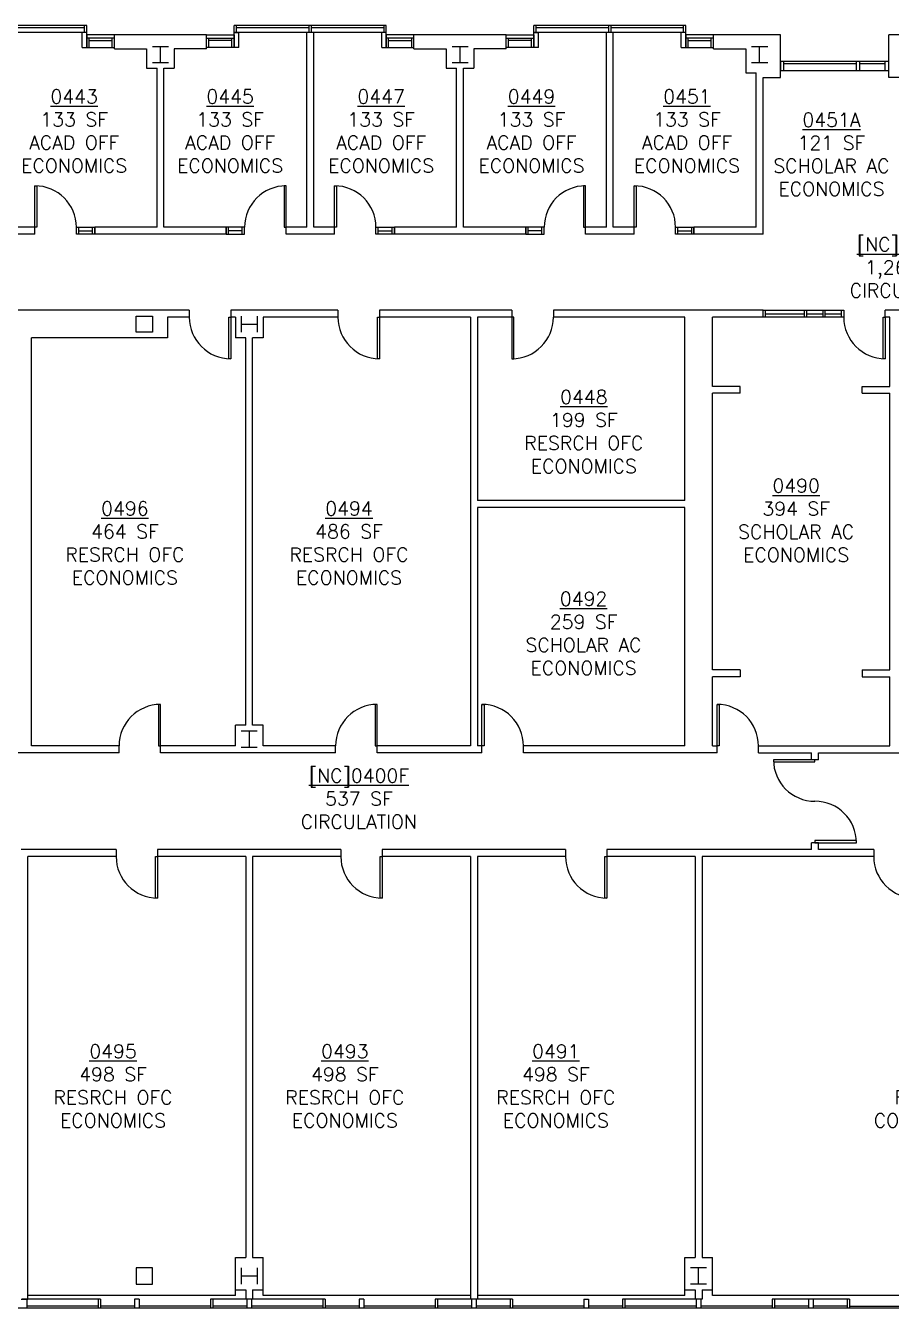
# Model space of a CAD drawing. Header units: inches. Extents: x 718 to 6834, y 507 to 5094.
# Drawn here: x 3840 to 4591, y 2328 to 3441 of the extents above; entities that cross this region are included whole.
import ezdxf

# ---------------------------------------------------------------- set-up
doc = ezdxf.new("R2010")
doc.units = ezdxf.units.IN
doc.header["$LTSCALE"] = 48
doc.header["$MEASUREMENT"] = 0
for name, color, linetype in [('A-AREA-IDEN-UCSC', 7, 'Continuous'), ('a-cols', 1, 'Continuous'), ('a-door', 3, 'Continuous'), ('a-glaz', 5, 'Continuous'), ('a-wall', 7, 'Continuous')]:
    doc.layers.add(name, color=color, linetype=linetype)
doc.styles.get("Standard").update_dxf_attribs({"font": 'romans.shx'})

msp = doc.modelspace()

# ---------------------------------------------------------------- linework, layer by layer
at = {"layer": 'a-cols'}
for p, q in [((3949.8, 3422.7), (3963.8, 3422.7)), ((3956.8, 3408.7), (3956.8, 3422.7)), ((4209.8, 3422.7), (4223.8, 3422.7)), ((4216.8, 3408.7), (4216.8, 3422.7)), ((4469.8, 3422.7), (4483.8, 3422.7)), ((4476.8, 3408.7), (4476.8, 3422.7)), ((3949.8, 3408.7), (3963.8, 3408.7)), ((4209.8, 3408.7), (4223.8, 3408.7)), ((4469.8, 3408.7), (4483.8, 3408.7)), ((3935.8, 3188.7), (3949.8, 3188.7)), ((3935.8, 3174.7), (3935.8, 3188.7)), ((3949.8, 3188.7), (3949.8, 3174.7)), ((4026.8, 3188.7), (4026.8, 3174.7)), ((4040.8, 3188.7), (4040.8, 3174.7)), ((3949.8, 3174.7), (3935.8, 3174.7)), ((4026.8, 3181.7), (4040.8, 3181.7)), ((4026.8, 2828.7), (4040.8, 2828.7)), ((4033.8, 2828.7), (4033.8, 2814.7)), ((4026.8, 2814.7), (4040.8, 2814.7)), ((3949.8, 2362.7), (3935.8, 2362.7)), ((3935.8, 2362.7), (3935.8, 2348.7)), ((3949.8, 2348.7), (3949.8, 2362.7)), ((4026.8, 2362.7), (4026.8, 2348.7)), ((4040.8, 2362.7), (4040.8, 2348.7)), ((4430.8, 2362.7), (4416.8, 2362.7)), ((4423.8, 2348.7), (4423.8, 2362.7)), ((3935.8, 2348.7), (3949.8, 2348.7)), ((4040.8, 2355.7), (4026.8, 2355.7)), ((4430.8, 2348.7), (4416.8, 2348.7))]:
    msp.add_line(p, q, dxfattribs=at)
at = {"layer": 'a-door'}
for p, q in [((3847.8, 3265.7), (3847.8, 3301.7)), ((3847.8, 3301.7), (3849.6, 3301.7)), ((3849.6, 3301.7), (3849.6, 3265.7)), ((4065.8, 3301.7), (4064, 3301.7)), ((4064, 3301.7), (4064, 3265.7)), ((4065.8, 3265.7), (4065.8, 3301.7)), ((4107.8, 3265.7), (4107.8, 3301.7)), ((4107.8, 3301.7), (4109.6, 3301.7)), ((4109.6, 3301.7), (4109.6, 3265.7)), ((4325.8, 3301.7), (4324, 3301.7)), ((4324, 3301.7), (4324, 3265.7)), ((4325.8, 3265.7), (4325.8, 3301.7)), ((4367.8, 3265.7), (4367.8, 3301.7)), ((4367.8, 3301.7), (4369.6, 3301.7)), ((4369.6, 3301.7), (4369.6, 3265.7)), ((3849.6, 3265.7), (3847.8, 3265.7)), ((4064, 3265.7), (4065.8, 3265.7)), ((4109.6, 3265.7), (4107.8, 3265.7)), ((4324, 3265.7), (4325.8, 3265.7)), ((4369.6, 3265.7), (4367.8, 3265.7)), ((4016, 3151.7), (4016, 3187.7)), ((4016, 3187.7), (4017.8, 3187.7)), ((4017.8, 3187.7), (4017.8, 3151.7)), ((4145, 3151.7), (4145, 3187.7)), ((4145, 3187.7), (4146.8, 3187.7)), ((4146.8, 3187.7), (4146.8, 3151.7)), ((4261.8, 3187.7), (4261.8, 3151.7)), ((4263.6, 3187.7), (4261.8, 3187.7)), ((4263.6, 3151.7), (4263.6, 3187.7)), ((4584, 3151.7), (4584, 3187.7)), ((4584, 3187.7), (4585.8, 3187.7)), ((4585.8, 3187.7), (4585.8, 3151.7)), ((4017.8, 3151.7), (4016, 3151.7)), ((4146.8, 3151.7), (4145, 3151.7)), ((4261.8, 3151.7), (4263.6, 3151.7)), ((4585.8, 3151.7), (4584, 3151.7)), ((3956.8, 2851.7), (3955, 2851.7)), ((3955, 2851.7), (3955, 2815.7)), ((3956.8, 2815.7), (3956.8, 2851.7)), ((4144.8, 2851.7), (4143, 2851.7)), ((4143, 2851.7), (4143, 2815.7)), ((4144.8, 2815.7), (4144.8, 2851.7)), ((4235.8, 2815.7), (4235.8, 2851.7)), ((4235.8, 2851.7), (4237.6, 2851.7)), ((4237.6, 2851.7), (4237.6, 2815.7)), ((4439.8, 2815.7), (4439.8, 2851.7)), ((4439.8, 2851.7), (4441.6, 2851.7)), ((4441.6, 2851.7), (4441.6, 2815.7)), ((3955, 2815.7), (3956.8, 2815.7)), ((4143, 2815.7), (4144.8, 2815.7)), ((4237.6, 2815.7), (4235.8, 2815.7)), ((4441.6, 2815.7), (4439.8, 2815.7)), ((4524.8, 2803.7), (4488.8, 2803.7)), ((4488.8, 2803.7), (4488.8, 2801.9)), ((4488.8, 2801.9), (4524.8, 2801.9)), ((4524.8, 2801.9), (4524.8, 2803.7)), ((4560.8, 2733.5), (4524.8, 2733.5)), ((4524.8, 2733.5), (4524.8, 2731.7)), ((4524.8, 2731.7), (4560.8, 2731.7)), ((4560.8, 2731.7), (4560.8, 2733.5)), ((3952.5, 2683.7), (3952.5, 2719.7)), ((3952.5, 2719.7), (3954.3, 2719.7)), ((3954.3, 2719.7), (3954.3, 2683.7)), ((4147.5, 2683.7), (4147.5, 2719.7)), ((4147.5, 2719.7), (4149.3, 2719.7)), ((4149.3, 2719.7), (4149.3, 2683.7)), ((4342.5, 2683.7), (4342.5, 2719.7)), ((4342.5, 2719.7), (4344.3, 2719.7)), ((4344.3, 2719.7), (4344.3, 2683.7)), ((3954.3, 2683.7), (3952.5, 2683.7)), ((4149.3, 2683.7), (4147.5, 2683.7)), ((4344.3, 2683.7), (4342.5, 2683.7))]:
    msp.add_line(p, q, dxfattribs=at)
for centre, start, end in [((3847.8, 3265.7), 0, 90), ((4065.8, 3265.7), 90, 180), ((4107.8, 3265.7), 0, 90), ((4325.8, 3265.7), 90, 180), ((4367.8, 3265.7), 0, 90), ((4017.8, 3187.7), 180, 270), ((4146.8, 3187.7), 180, 270), ((4261.8, 3187.7), 270, 0), ((4585.8, 3187.7), 180, 270), ((3956.8, 2815.7), 90, 180), ((4144.8, 2815.7), 90, 180), ((4235.8, 2815.7), 0, 90), ((4439.8, 2815.7), 0, 90), ((4524.8, 2803.7), 180, 270), ((4524.8, 2731.7), 0, 90), ((3954.3, 2719.7), 180, 270), ((4149.3, 2719.7), 180, 270), ((4344.3, 2719.7), 180, 270), ((4611.8, 2719.7), 180, 270)]:
    msp.add_arc(centre, 36, start, end, dxfattribs=at)
at = {"layer": 'a-glaz'}
for p, q in [((3892.8, 3440.7), (3760.8, 3440.7)), ((3890.8, 3434.7), (3890.8, 3440.7)), ((3892.8, 3434.7), (3892.8, 3440.7)), ((4152.8, 3440.7), (4020.8, 3440.7)), ((4020.8, 3434.7), (4020.8, 3440.7)), ((4022.8, 3434.7), (4022.8, 3440.7)), ((4085.8, 3434.7), (4085.8, 3440.7)), ((4087.8, 3434.7), (4087.8, 3440.7)), ((4150.8, 3434.7), (4150.8, 3440.7)), ((4152.8, 3434.7), (4152.8, 3440.7)), ((4412.8, 3440.7), (4280.8, 3440.7)), ((4280.8, 3434.7), (4280.8, 3440.7)), ((4282.8, 3434.7), (4282.8, 3440.7)), ((4345.8, 3434.7), (4345.8, 3440.7)), ((4347.8, 3434.7), (4347.8, 3440.7)), ((4410.8, 3434.7), (4410.8, 3440.7)), ((4412.8, 3434.7), (4412.8, 3440.7)), ((3892.8, 3434.7), (3760.8, 3434.7)), ((3890.8, 3438.7), (3827.8, 3438.7)), ((3916.8, 3432.7), (3892.8, 3432.7)), ((3892.8, 3432.7), (3892.8, 3421.7)), ((3916.8, 3429.7), (3892.8, 3429.7)), ((3894.8, 3421.7), (3894.8, 3429.7)), ((3914.8, 3421.7), (3914.8, 3429.7)), ((3916.8, 3421.7), (3916.8, 3432.7)), ((3996.8, 3432.7), (4020.8, 3432.7)), ((3996.8, 3421.7), (3996.8, 3432.7)), ((3996.8, 3429.7), (4020.8, 3429.7)), ((3998.8, 3421.7), (3998.8, 3429.7)), ((4018.8, 3421.7), (4018.8, 3429.7)), ((4152.8, 3434.7), (4020.8, 3434.7)), ((4020.8, 3432.7), (4020.8, 3421.7)), ((4085.8, 3438.7), (4022.8, 3438.7)), ((4150.8, 3438.7), (4087.8, 3438.7)), ((4176.8, 3432.7), (4152.8, 3432.7)), ((4152.8, 3432.7), (4152.8, 3421.7)), ((4176.8, 3429.7), (4152.8, 3429.7)), ((4154.8, 3421.7), (4154.8, 3429.7)), ((4174.8, 3421.7), (4174.8, 3429.7)), ((4176.8, 3421.7), (4176.8, 3432.7)), ((4256.8, 3432.7), (4280.8, 3432.7)), ((4256.8, 3421.7), (4256.8, 3432.7)), ((4256.8, 3429.7), (4280.8, 3429.7)), ((4258.8, 3421.7), (4258.8, 3429.7)), ((4278.8, 3421.7), (4278.8, 3429.7)), ((4412.8, 3434.7), (4280.8, 3434.7)), ((4280.8, 3432.7), (4280.8, 3421.7)), ((4345.8, 3438.7), (4282.8, 3438.7)), ((4410.8, 3438.7), (4347.8, 3438.7)), ((4436.8, 3432.7), (4412.8, 3432.7)), ((4412.8, 3432.7), (4412.8, 3421.7)), ((4436.8, 3429.7), (4412.8, 3429.7)), ((4414.8, 3421.7), (4414.8, 3429.7)), ((4434.8, 3421.7), (4434.8, 3429.7)), ((4436.8, 3421.7), (4436.8, 3432.7)), ((3892.8, 3421.7), (3916.8, 3421.7)), ((3894.8, 3427.7), (3914.8, 3427.7)), ((4020.8, 3421.7), (3996.8, 3421.7)), ((4018.8, 3427.7), (3998.8, 3427.7)), ((4152.8, 3421.7), (4176.8, 3421.7)), ((4154.8, 3427.7), (4174.8, 3427.7)), ((4280.8, 3421.7), (4256.8, 3421.7)), ((4278.8, 3427.7), (4258.8, 3427.7)), ((4412.8, 3421.7), (4436.8, 3421.7)), ((4414.8, 3427.7), (4434.8, 3427.7)), ((4588.8, 3409.7), (4494.8, 3409.7)), ((4494.8, 3409.7), (4494.8, 3401.7)), ((4497.8, 3401.7), (4497.8, 3409.7)), ((4497.8, 3407.7), (4560.8, 3407.7)), ((4560.8, 3401.7), (4560.8, 3409.7)), ((4563.8, 3401.7), (4563.8, 3409.7)), ((4563.8, 3407.7), (4585.8, 3407.7)), ((4585.8, 3401.7), (4585.8, 3409.7)), ((4588.8, 3401.7), (4588.8, 3409.7)), ((4494.8, 3401.7), (4588.8, 3401.7)), ((3883.8, 3265.7), (3899.8, 3265.7)), ((3883.8, 3259.7), (3883.8, 3265.7)), ((3885.8, 3259.7), (3885.8, 3265.7)), ((3885.8, 3262.7), (3897.8, 3262.7)), ((3897.8, 3259.7), (3897.8, 3265.7)), ((3899.8, 3265.7), (3899.8, 3259.7)), ((4029.8, 3265.7), (4013.8, 3265.7)), ((4013.8, 3265.7), (4013.8, 3259.7)), ((4015.8, 3259.7), (4015.8, 3265.7)), ((4027.8, 3262.7), (4015.8, 3262.7)), ((4027.8, 3259.7), (4027.8, 3265.7)), ((4029.8, 3259.7), (4029.8, 3265.7)), ((4143.8, 3265.7), (4159.8, 3265.7)), ((4143.8, 3259.7), (4143.8, 3265.7)), ((4145.8, 3259.7), (4145.8, 3265.7)), ((4145.8, 3262.7), (4157.8, 3262.7)), ((4157.8, 3259.7), (4157.8, 3265.7)), ((4159.8, 3265.7), (4159.8, 3259.7)), ((4289.8, 3265.7), (4273.8, 3265.7)), ((4273.8, 3265.7), (4273.8, 3259.7)), ((4275.8, 3259.7), (4275.8, 3265.7)), ((4287.8, 3262.7), (4275.8, 3262.7)), ((4287.8, 3259.7), (4287.8, 3265.7)), ((4289.8, 3259.7), (4289.8, 3265.7)), ((4403.8, 3265.7), (4419.8, 3265.7)), ((4403.8, 3259.7), (4403.8, 3265.7)), ((4405.8, 3259.7), (4405.8, 3265.7)), ((4405.8, 3262.7), (4417.8, 3262.7)), ((4417.8, 3259.7), (4417.8, 3265.7)), ((4419.8, 3265.7), (4419.8, 3259.7)), ((3899.8, 3259.7), (3883.8, 3259.7)), ((4013.8, 3259.7), (4029.8, 3259.7)), ((4159.8, 3259.7), (4143.8, 3259.7)), ((4273.8, 3259.7), (4289.8, 3259.7)), ((4419.8, 3259.7), (4403.8, 3259.7)), ((4479.8, 3193.7), (4549.8, 3193.7)), ((4479.8, 3187.7), (4479.8, 3193.7)), ((4549.8, 3187.7), (4479.8, 3187.7)), ((4481.8, 3187.7), (4481.8, 3193.7)), ((4481.8, 3190.7), (4515.8, 3190.7)), ((4515.8, 3187.7), (4515.8, 3193.7)), ((4517.8, 3187.7), (4517.8, 3193.7)), ((4517.8, 3190.7), (4531.8, 3190.7)), ((4531.8, 3187.7), (4531.8, 3193.7)), ((4533.8, 3187.7), (4533.8, 3193.7)), ((4533.8, 3190.7), (4547.8, 3190.7)), ((4547.8, 3187.7), (4547.8, 3193.7)), ((4549.8, 3193.7), (4549.8, 3187.7)), ((6011.8, 2327.7), (3608.6, 2327.7)), ((3904.8, 2335.7), (3836.8, 2335.7)), ((3840.8, 2335.7), (3840.8, 2327.7)), ((3902.8, 2329.7), (3840.8, 2329.7)), ((3902.8, 2335.7), (3902.8, 2327.7)), ((3904.8, 2335.7), (3904.8, 2327.7)), ((3934.3, 2329.7), (3904.8, 2329.7)), ((3934.3, 2335.7), (3934.3, 2327.7)), ((3938.3, 2335.7), (3934.3, 2335.7)), ((3938.3, 2335.7), (3938.3, 2327.7)), ((4000.3, 2329.7), (3938.3, 2329.7)), ((4000.3, 2335.7), (4000.3, 2327.7)), ((4099.8, 2335.7), (4000.3, 2335.7)), ((4002.3, 2335.7), (4002.3, 2327.7)), ((4031.8, 2329.7), (4002.3, 2329.7)), ((4031.8, 2335.7), (4031.8, 2327.7)), ((4035.8, 2335.7), (4035.8, 2327.7)), ((4097.8, 2329.7), (4035.8, 2329.7)), ((4097.8, 2335.7), (4097.8, 2327.7)), ((4099.8, 2335.7), (4099.8, 2327.7)), ((4129.3, 2329.7), (4099.8, 2329.7)), ((4129.3, 2335.7), (4129.3, 2327.7)), ((4133.3, 2335.7), (4129.3, 2335.7)), ((4133.3, 2335.7), (4133.3, 2327.7)), ((4195.3, 2329.7), (4133.3, 2329.7)), ((4195.3, 2335.7), (4195.3, 2327.7)), ((4262.3, 2335.7), (4195.3, 2335.7)), ((4197.3, 2335.7), (4197.3, 2327.7)), ((4226.8, 2329.7), (4197.3, 2329.7)), ((4226.8, 2335.7), (4226.8, 2327.7)), ((4230.8, 2335.7), (4230.8, 2327.7)), ((4260.3, 2329.7), (4230.8, 2329.7)), ((4260.3, 2335.7), (4260.3, 2327.7)), ((4262.3, 2335.7), (4262.3, 2327.7)), ((4324.3, 2329.7), (4262.3, 2329.7)), ((4324.3, 2335.7), (4324.3, 2327.7)), ((4324.3, 2335.7), (4328.3, 2335.7)), ((4328.3, 2335.7), (4328.3, 2327.7)), ((4357.8, 2329.7), (4328.3, 2329.7)), ((4357.8, 2335.7), (4357.8, 2327.7)), ((4425.8, 2335.7), (4357.8, 2335.7)), ((4359.8, 2335.7), (4359.8, 2327.7)), ((4421.8, 2329.7), (4359.8, 2329.7)), ((4421.8, 2335.7), (4421.8, 2327.7)), ((4425.8, 2335.7), (4425.8, 2327.7)), ((4487.8, 2329.7), (4425.8, 2329.7)), ((4487.8, 2335.7), (4487.8, 2327.7)), ((4554.8, 2335.7), (4487.8, 2335.7)), ((4489.8, 2335.7), (4489.8, 2327.7)), ((4519.3, 2329.7), (4489.8, 2329.7)), ((4519.3, 2335.7), (4519.3, 2327.7)), ((4523.3, 2335.7), (4523.3, 2327.7)), ((4552.8, 2329.7), (4523.3, 2329.7)), ((4552.8, 2335.7), (4552.8, 2327.7)), ((4554.8, 2335.7), (4554.8, 2327.7)), ((4554.8, 2329.7), (4616.8, 2329.7))]:
    msp.add_line(p, q, dxfattribs=at)
at = {"layer": 'a-wall'}
for p, q in [((3888.8, 3421.7), (3888.8, 3434.7)), ((3892.8, 3434.7), (3888.8, 3434.7)), ((3892.8, 3421.7), (3892.8, 3434.7)), ((3916.8, 3420.7), (3916.8, 3432.7)), ((3996.8, 3432.7), (3916.8, 3432.7)), ((3996.8, 3420.7), (3996.8, 3432.7)), ((4020.8, 3421.7), (4020.8, 3434.7)), ((4020.8, 3434.7), (4024.8, 3434.7)), ((4024.8, 3421.7), (4024.8, 3434.7)), ((4083.8, 3265.7), (4083.8, 3434.7)), ((4089.8, 3434.7), (4083.8, 3434.7)), ((4089.8, 3265.7), (4089.8, 3434.7)), ((4148.8, 3421.7), (4148.8, 3434.7)), ((4152.8, 3434.7), (4148.8, 3434.7)), ((4152.8, 3421.7), (4152.8, 3434.7)), ((4176.8, 3420.7), (4176.8, 3432.7)), ((4256.8, 3432.7), (4176.8, 3432.7)), ((4256.8, 3420.7), (4256.8, 3432.7)), ((4280.8, 3421.7), (4280.8, 3434.7)), ((4280.8, 3434.7), (4284.8, 3434.7)), ((4284.8, 3421.7), (4284.8, 3434.7)), ((4343.8, 3265.7), (4343.8, 3434.7)), ((4349.8, 3434.7), (4343.8, 3434.7)), ((4349.8, 3265.7), (4349.8, 3434.7)), ((4408.8, 3421.7), (4408.8, 3434.7)), ((4412.8, 3434.7), (4408.8, 3434.7)), ((4412.8, 3421.7), (4412.8, 3434.7)), ((4436.8, 3420.7), (4436.8, 3432.7)), ((4494.8, 3432.7), (4436.8, 3432.7)), ((4494.8, 3395.7), (4494.8, 3432.7)), ((4646.8, 3432.7), (4588.8, 3432.7)), ((4588.8, 3395.7), (4588.8, 3432.7)), ((3888.8, 3421.7), (3892.8, 3421.7)), ((3916.8, 3420.7), (3944.8, 3420.7)), ((3944.8, 3420.7), (3944.8, 3403.7)), ((3968.8, 3420.7), (3968.8, 3403.7)), ((3996.8, 3420.7), (3968.8, 3420.7)), ((4024.8, 3421.7), (4020.8, 3421.7)), ((4148.8, 3421.7), (4152.8, 3421.7)), ((4176.8, 3420.7), (4204.8, 3420.7)), ((4204.8, 3420.7), (4204.8, 3403.7)), ((4228.8, 3420.7), (4228.8, 3403.7)), ((4256.8, 3420.7), (4228.8, 3420.7)), ((4284.8, 3421.7), (4280.8, 3421.7)), ((4408.8, 3421.7), (4412.8, 3421.7)), ((4436.8, 3420.7), (4464.8, 3420.7)), ((4464.8, 3420.7), (4464.8, 3399.7)), ((3944.8, 3403.7), (3953.8, 3403.7)), ((3953.8, 3265.7), (3953.8, 3403.7)), ((3959.8, 3265.7), (3959.8, 3403.7)), ((3959.8, 3403.7), (3968.8, 3403.7)), ((4204.8, 3403.7), (4213.8, 3403.7)), ((4213.8, 3265.7), (4213.8, 3403.7)), ((4219.8, 3265.7), (4219.8, 3403.7)), ((4219.8, 3403.7), (4228.8, 3403.7)), ((4464.8, 3399.7), (4473.8, 3399.7)), ((4473.8, 3265.7), (4473.8, 3399.7)), ((4479.8, 3259.7), (4479.8, 3395.7)), ((4479.8, 3395.7), (4494.8, 3395.7)), ((4603.8, 3395.7), (4588.8, 3395.7)), ((3847.8, 3265.7), (3829.8, 3265.7)), ((3847.8, 3259.7), (3847.8, 3265.7)), ((3899.8, 3259.7), (3899.8, 3265.7)), ((3953.8, 3265.7), (3899.8, 3265.7)), ((4013.8, 3265.7), (3959.8, 3265.7)), ((4013.8, 3259.7), (4013.8, 3265.7)), ((4065.8, 3259.7), (4065.8, 3265.7)), ((4083.8, 3265.7), (4065.8, 3265.7)), ((4107.8, 3265.7), (4089.8, 3265.7)), ((4107.8, 3259.7), (4107.8, 3265.7)), ((4159.8, 3259.7), (4159.8, 3265.7)), ((4213.8, 3265.7), (4159.8, 3265.7)), ((4273.8, 3265.7), (4219.8, 3265.7)), ((4273.8, 3259.7), (4273.8, 3265.7)), ((4325.8, 3259.7), (4325.8, 3265.7)), ((4343.8, 3265.7), (4325.8, 3265.7)), ((4367.8, 3265.7), (4349.8, 3265.7)), ((4367.8, 3259.7), (4367.8, 3265.7)), ((4419.8, 3259.7), (4419.8, 3265.7)), ((4473.8, 3265.7), (4419.8, 3265.7)), ((3847.8, 3259.7), (3805.8, 3259.7)), ((4013.8, 3259.7), (3899.8, 3259.7)), ((4107.8, 3259.7), (4065.8, 3259.7)), ((4273.8, 3259.7), (4159.8, 3259.7)), ((4367.8, 3259.7), (4325.8, 3259.7)), ((4479.8, 3259.7), (4419.8, 3259.7)), ((3981.8, 3193.7), (3695.8, 3193.7)), ((3962.8, 3187.7), (3962.8, 3169.7)), ((3981.8, 3187.7), (3962.8, 3187.7)), ((3981.8, 3193.7), (3981.8, 3187.7)), ((4017.8, 3193.7), (4017.8, 3187.7)), ((4110.8, 3193.7), (4017.8, 3193.7)), ((4021.8, 3187.7), (4017.8, 3187.7)), ((4021.8, 3187.7), (4021.8, 3169.7)), ((4045.8, 3187.7), (4045.8, 3169.7)), ((4110.8, 3187.7), (4045.8, 3187.7)), ((4110.8, 3193.7), (4110.8, 3187.7)), ((4146.8, 3193.7), (4146.8, 3187.7)), ((4261.8, 3193.7), (4146.8, 3193.7)), ((4225.8, 3187.7), (4146.8, 3187.7)), ((4225.8, 3187.7), (4225.8, 2815.7)), ((4231.8, 3187.8), (4231.8, 3028.7)), ((4261.8, 3187.7), (4231.8, 3187.7)), ((4261.8, 3193.7), (4261.8, 3187.7)), ((4479.8, 3193.7), (4297.8, 3193.7)), ((4297.8, 3193.7), (4297.8, 3187.7)), ((4411.8, 3187.7), (4297.8, 3187.7)), ((4411.8, 3028.7), (4411.8, 3187.7)), ((4479.8, 3187.7), (4435.8, 3187.7)), ((4435.8, 3127.7), (4435.8, 3187.7)), ((4479.8, 3187.7), (4479.8, 3193.7)), ((4585.8, 3187.7), (4585.8, 3193.7)), ((4705.8, 3193.7), (4585.8, 3193.7)), ((4589.8, 3187.7), (4585.8, 3187.7)), ((4589.8, 3127.7), (4589.8, 3187.7)), ((3962.8, 3169.7), (3844.8, 3169.7)), ((3844.8, 2815.7), (3844.8, 3169.7)), ((4030.8, 3169.7), (4021.8, 3169.7)), ((4030.8, 2833.7), (4030.8, 3169.7)), ((4036.8, 2833.7), (4036.8, 3169.7)), ((4045.8, 3169.7), (4036.8, 3169.7)), ((4459.8, 3127.7), (4435.8, 3127.7)), ((4459.8, 3121.7), (4459.8, 3127.7)), ((4565.8, 3127.7), (4589.8, 3127.7)), ((4565.8, 3121.7), (4565.8, 3127.7)), ((4459.8, 3121.7), (4435.8, 3121.7)), ((4435.8, 2881.7), (4435.8, 3121.7)), ((4565.8, 3121.7), (4589.8, 3121.7)), ((4589.8, 2881.7), (4589.8, 3121.7)), ((4411.8, 3028.7), (4231.8, 3028.7)), ((4411.8, 3022.7), (4231.8, 3022.7)), ((4231.8, 3022.7), (4231.8, 2815.7)), ((4411.8, 2815.7), (4411.8, 3022.7)), ((4459.8, 2881.7), (4435.8, 2881.7)), ((4435.8, 2815.7), (4435.8, 2875.7)), ((4459.8, 2875.7), (4435.8, 2875.7)), ((4459.8, 2881.7), (4459.8, 2875.7)), ((4565.8, 2881.7), (4589.8, 2881.7)), ((4565.8, 2881.7), (4565.8, 2875.7)), ((4565.8, 2875.7), (4589.8, 2875.7)), ((4589.8, 2815.7), (4589.8, 2875.7)), ((4021.8, 2815.7), (4021.8, 2833.7)), ((4030.8, 2833.7), (4021.8, 2833.7)), ((4045.8, 2833.7), (4036.8, 2833.7)), ((4045.8, 2815.7), (4045.8, 2833.7)), ((3920.8, 2809.7), (3762.8, 2809.7)), ((3920.8, 2815.7), (3844.8, 2815.7)), ((3920.8, 2809.7), (3920.8, 2815.7)), ((4021.8, 2815.7), (3956.8, 2815.7)), ((3956.8, 2809.7), (3956.8, 2815.7)), ((4108.8, 2809.7), (3956.8, 2809.7)), ((4108.8, 2815.7), (4045.8, 2815.7)), ((4108.8, 2809.7), (4108.8, 2815.7)), ((4225.8, 2815.7), (4144.8, 2815.7)), ((4144.8, 2809.7), (4144.8, 2815.7)), ((4235.8, 2809.7), (4144.8, 2809.7)), ((4235.8, 2815.7), (4231.8, 2815.7)), ((4235.8, 2809.7), (4235.8, 2815.7)), ((4411.8, 2815.7), (4271.8, 2815.7)), ((4271.8, 2809.7), (4271.8, 2815.7)), ((4439.8, 2809.7), (4271.8, 2809.7)), ((4435.8, 2815.7), (4439.8, 2815.7)), ((4439.8, 2809.7), (4439.8, 2815.7)), ((4475.8, 2809.7), (4475.8, 2815.7)), ((4475.8, 2815.7), (4589.8, 2815.7)), ((4475.8, 2809.7), (4521.8, 2809.7)), ((4521.8, 2803.7), (4521.8, 2809.7)), ((4527.8, 2809.7), (4705.8, 2809.7)), ((4527.8, 2803.7), (4527.8, 2809.7)), ((4527.8, 2803.7), (4521.8, 2803.7)), ((4521.8, 2725.7), (4521.8, 2731.7)), ((4527.8, 2731.7), (4521.8, 2731.7)), ((4527.8, 2725.7), (4527.8, 2731.7)), ((3918.3, 2725.7), (3835.8, 2725.7)), ((3841.8, 2335.7), (3841.8, 2719.7)), ((3918.3, 2719.7), (3841.8, 2719.7)), ((3918.3, 2725.7), (3918.3, 2719.7)), ((3954.3, 2725.7), (3954.3, 2719.7)), ((4113.3, 2725.7), (3954.3, 2725.7)), ((4030.8, 2719.7), (3954.3, 2719.7)), ((4030.8, 2719.7), (4030.8, 2371.7)), ((4036.8, 2719.7), (4036.8, 2371.7)), ((4113.3, 2719.7), (4036.8, 2719.7)), ((4113.3, 2725.7), (4113.3, 2719.7)), ((4308.3, 2725.7), (4149.3, 2725.7)), ((4149.3, 2725.7), (4149.3, 2719.7)), ((4225.8, 2719.7), (4149.3, 2719.7)), ((4225.8, 2719.7), (4225.8, 2335.7)), ((4231.8, 2719.7), (4231.8, 2335.7)), ((4308.3, 2719.7), (4231.8, 2719.7)), ((4308.3, 2725.7), (4308.3, 2719.7)), ((4344.3, 2725.7), (4344.3, 2719.7)), ((4521.8, 2725.7), (4344.3, 2725.7)), ((4420.8, 2719.7), (4344.3, 2719.7)), ((4420.8, 2719.7), (4420.8, 2371.7)), ((4426.8, 2719.7), (4426.8, 2371.7)), ((4575.8, 2719.7), (4426.8, 2719.7)), ((4575.8, 2725.7), (4527.8, 2725.7)), ((4575.8, 2725.7), (4575.8, 2719.7)), ((4021.8, 2338.7), (4021.8, 2371.7)), ((4021.8, 2371.7), (4030.8, 2371.7)), ((4036.8, 2371.7), (4045.8, 2371.7)), ((4045.8, 2338.7), (4045.8, 2371.7)), ((4411.8, 2338.7), (4411.8, 2371.7)), ((4411.8, 2371.7), (4420.8, 2371.7)), ((4426.8, 2371.7), (4435.8, 2371.7)), ((4435.8, 2338.7), (4435.8, 2371.7)), ((4021.8, 2338.7), (3841.8, 2338.7)), ((4021.8, 2343.7), (4030.8, 2343.7)), ((4030.8, 2343.7), (4030.8, 2335.7)), ((4036.8, 2343.7), (4045.8, 2343.7)), ((4036.8, 2343.7), (4036.8, 2335.7)), ((4225.8, 2338.7), (4045.8, 2338.7)), ((4411.8, 2338.7), (4231.8, 2338.7)), ((4411.8, 2343.7), (4420.8, 2343.7)), ((4420.8, 2343.7), (4420.8, 2335.7)), ((4426.8, 2343.7), (4435.8, 2343.7)), ((4426.8, 2343.7), (4426.8, 2335.7)), ((4615.8, 2338.7), (4435.8, 2338.7)), ((3835.8, 2335.7), (3841.8, 2335.7)), ((4036.8, 2335.7), (4030.8, 2335.7)), ((4231.8, 2335.7), (4225.8, 2335.7)), ((4426.8, 2335.7), (4420.8, 2335.7))]:
    msp.add_line(p, q, dxfattribs=at)

# ---------------------------------------------------------------- texts
at = {"layer": 'A-AREA-IDEN-UCSC', "char_height": 12, "attachment_point": 5}
for s, insert in [('\\L0443\\l\\P133 SF\\PACAD OFF\\PECONOMICS', (3881.9, 3349.2)), ('\\L0445\\l\\P133 SF\\PACAD OFF\\PECONOMICS', (4017.2, 3349.2)), ('\\L0447\\l\\P133 SF\\PACAD OFF\\PECONOMICS', (4148.3, 3349.2)), ('\\L0449\\l\\P133 SF\\PACAD OFF\\PECONOMICS', (4278.8, 3349.2)), ('\\L0451\\l\\P133 SF\\PACAD OFF\\PECONOMICS', (4413.7, 3349.2)), ('\\L0451A\\l\\P121 SF\\PSCHOLAR AC\\PECONOMICS', (4539.1, 3329)), ('\\L[NC]0400D\\l\\P1,264 SF\\PCIRCULATION', (4605.3, 3230.9)), ('\\L0448\\l\\P199 SF\\PRESRCH OFC\\PECONOMICS', (4324.2, 3088.5)), ('\\L0490\\l\\P394 SF\\PSCHOLAR AC\\PECONOMICS', (4508.5, 3011.5)), ('\\L0496\\l\\P464 SF\\PRESRCH OFC\\PECONOMICS', (3925.9, 2991.7)), ('\\L0494\\l\\P486 SF\\PRESRCH OFC\\PECONOMICS', (4120.4, 2991.7)), ('\\L0492\\l\\P259 SF\\PSCHOLAR AC\\PECONOMICS', (4324, 2913.3)), ('\\L[NC]0400F\\l\\P537 SF\\PCIRCULATION', (4129, 2769.9)), ('\\L0495\\l\\P498 SF\\PRESRCH OFC\\PECONOMICS', (3915.6, 2520.7)), ('\\L0493\\l\\P498 SF\\PRESRCH OFC\\PECONOMICS', (4116.8, 2520.7)), ('\\L0491\\l\\P498 SF\\PRESRCH OFC\\PECONOMICS', (4299.9, 2520.7)), ('\\L0489\\l\\P1,012 SF\\PRESEARCH\\PCOMPUTER SCI', (4635.2, 2520.7))]:
    msp.add_mtext(s, dxfattribs=dict(at, insert=insert))

doc.saveas('drawing.dxf')
